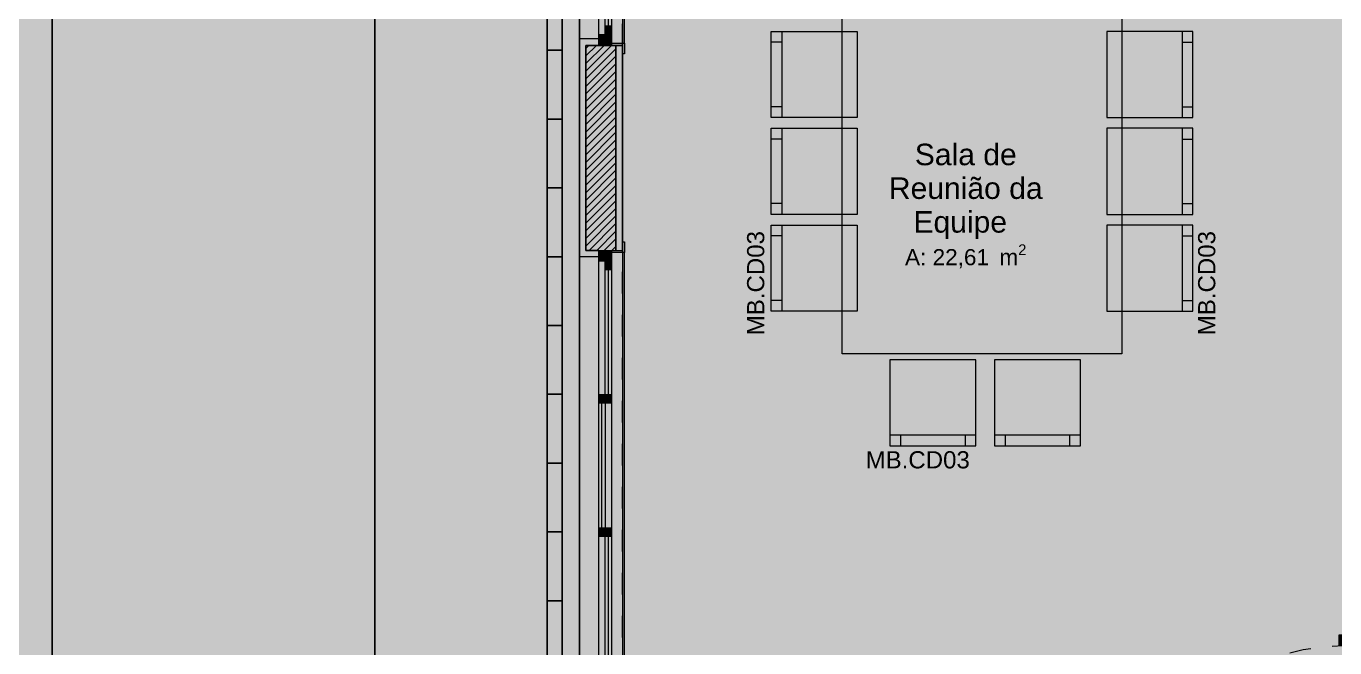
# Model space of a CAD drawing. Header units: metres. Extents: x -77 to 21.6, y -70.6 to -27.7.
# Drawn here: x -68.94 to -62.85, y -53 to -50.11 of the extents above; entities that cross this region are included whole.
import ezdxf

# ---------------------------------------------------------------- set-up
doc = ezdxf.new("R2010")
doc.units = ezdxf.units.M
doc.header["$MEASUREMENT"] = 0
doc.linetypes.add('Dashed', pattern=[0.07, 0.045, -0.025])
for name, color, linetype in [('Janelas Archicad', 7, 'Continuous'), ('MOBILIÁRIO', 7, 'Continuous'), ('NOTAS-LAYOUT.EXEC', 7, 'Continuous'), ('PAREDE CONSTRUIR', 7, 'Continuous'), ('Portas Archicad', 7, 'Continuous'), ('TERRENO.ARQ', 7, 'Continuous'), ('ZONA', 7, 'Continuous')]:
    doc.layers.add(name, color=color, linetype=linetype)
for name, color, linetype, lineweight in [('Janelas Archicad_Caneta_No__10', 7, 'Continuous', 5), ('Janelas Archicad_Caneta_No__241', 7, 'Continuous', 13), ('Janelas Archicad_Caneta_No__3', 7, 'Continuous', 25), ('LAJES.EST_Caneta_No__241', 7, 'Continuous', 13), ('MOBILIÁRIO_Caneta_No__96', 252, 'Continuous', 0), ('NOTAS-LAYOUT.EXEC_Caneta_No__99', 7, 'Continuous', 20), ('PAREDE CONSTRUIR_Caneta_No__241', 7, 'Continuous', 13), ('PAREDE CONSTRUIR_Caneta_No__3', 7, 'Continuous', 25), ('Portas Archicad_Caneta_No__241', 7, 'Continuous', 13), ('Selos de Zona Archicad_Caneta_No__11', 7, 'Continuous', 5), ('TERRENO.ARQ_Caneta_No__241', 7, 'Continuous', 13)]:
    doc.layers.add(name, color=color, linetype=linetype, lineweight=lineweight)
for name, color, linetype, lineweight, true_color in [('Janelas Archicad_Caneta_No__9', 7, 'Continuous', 5, 0x020202), ('LAJES.EST_Caneta_No__18', 7, 'Continuous', 0, 0xdfdfdf), ('LAJES.EST_Caneta_No__254', 7, 'Continuous', 0, 0xd1c9ad), ('MOBILIÁRIO_Caneta_No__19', 7, 'Continuous', 0, 0xe9e9e9), ('Portas Archicad_Caneta_No__9', 7, 'Continuous', 5, 0x020202), ('Portas Archicad_Caneta_No__97', 7, 'Continuous', 5, 0x6b6b6b), ('ZONA_Caneta_No__56', 7, 'Continuous', 0, 0xffe495)]:
    doc.layers.add(name, color=color, linetype=linetype, lineweight=lineweight, true_color=true_color)
doc.styles.add('GENERATED_STYLE_1', font='arial.ttf')
pattern_1 = [(45, (0, 0.6), (-0.1909188, 0.1909188), [0, -0.18, 0, -0.27]), (110, (0.6, 0.6), (0.253717, 0.09234544), [0, -0.132, 0, -0.228])]

# ---------------------------------------------------------------- blocks, each defined once
blk = doc.blocks.new('3-Sash Sliding Window 26_2')
at = {"layer": 'Janelas Archicad', "linetype": 'Continuous', "lineweight": 0, "true_color": 0xffffff}
for points in [[(-1, 0), (-1, -0.06), (-0.95, -0.06), (-0.95, 0)], [(-0.29, 0), (-0.95, 0), (-0.95, -0.03), (-0.95, -0.06), (-0.29, -0.06), (-0.29, -0.03)], [(0.33, 0), (-0.33, 0), (-0.33, -0.03), (-0.33, -0.06), (0.33, -0.06), (0.33, -0.03)], [(-0.33, 0), (-0.33, -0.03), (-0.29, -0.03), (-0.29, 0)], [(0.29, -0.03), (0.29, 0), (-0.29, 0), (-0.29, -0.03)], [(0.95, 0), (0.29, 0), (0.29, -0.03), (0.29, -0.06), (0.95, -0.06), (0.95, -0.03)], [(0.33, -0.03), (0.33, 0), (0.29, 0), (0.29, -0.03)], [(1, -0.06), (1, 0), (0.95, 0), (0.95, -0.06)], [(-1, -0.06), (-1, -0.11), (-0.99, -0.12), (0.99, -0.12), (1, -0.11), (1, -0.06)], [(-0.95, -0.03), (-0.95, -0.06), (-0.91, -0.06), (-0.91, -0.03)], [(-0.33, -0.06), (-0.33, -0.03), (-0.91, -0.03), (-0.91, -0.06)], [(-0.29, -0.06), (-0.29, -0.03), (-0.33, -0.03), (-0.33, -0.06)], [(0.29, -0.03), (0.29, -0.06), (0.33, -0.06), (0.33, -0.03)], [(0.91, -0.06), (0.91, -0.03), (0.33, -0.03), (0.33, -0.06)], [(0.95, -0.06), (0.95, -0.03), (0.91, -0.03), (0.91, -0.06)]]:
    blk.add_hatch(color=7, dxfattribs=at).paths.add_polyline_path(points)
at = {"layer": 'Janelas Archicad_Caneta_No__10', "color": 7, "linetype": 'Continuous', "lineweight": 5}
for p, q in [((-1, -0.11), (-1, -0.06)), ((-1, -0.06), (-0.99, -0.06)), ((-0.99, -0.06), (-0.99, -0.11)), ((0.99, -0.11), (0.99, -0.06)), ((0.99, -0.06), (1, -0.06)), ((1, -0.06), (1, -0.11)), ((-1.04, -0.12), (-1.04, -0.11)), ((-1.04, -0.11), (-0.99, -0.11)), ((-0.99, -0.12), (-1.04, -0.12)), ((-0.99, -0.11), (-1, -0.11)), ((-0.99, -0.11), (-0.99, -0.12)), ((1, -0.11), (0.99, -0.11)), ((0.99, -0.11), (1.04, -0.11)), ((0.99, -0.12), (0.99, -0.11)), ((1.04, -0.12), (0.99, -0.12)), ((1.04, -0.11), (1.04, -0.12))]:
    blk.add_line(p, q, dxfattribs=at)
at = {"layer": 'Janelas Archicad_Caneta_No__241', "color": 7, "linetype": 'Continuous', "lineweight": 13}
for p, q in [((-1, 0.09), (-0.97, 0.09)), ((-0.97, 0), (-0.97, 0.09)), ((1, 0.09), (0.97, 0.09)), ((0.97, 0), (0.97, 0.09)), ((-1, 0), (-1, -0.06)), ((1, 0), (1, -0.06)), ((-1, -0.06), (-1, -0.08)), ((1, -0.06), (1, -0.08)), ((-1.04, -0.11), (-1, -0.11)), ((-1, -0.08), (-1, -0.11)), ((1, -0.08), (1, -0.11)), ((1, -0.11), (1.04, -0.11))]:
    blk.add_line(p, q, dxfattribs=at)
at = {"layer": 'Janelas Archicad_Caneta_No__9', "color": 18, "linetype": 'Continuous', "lineweight": 5, "true_color": 0x020202}
for p, q in [((-0.97, 0.09), (0.97, 0.09)), ((-1, 0), (-0.95, 0)), ((-0.95, 0), (-0.29, 0)), ((-0.95, 0), (-0.95, -0.06)), ((-0.33, 0), (0.33, 0)), ((-0.33, 0), (-0.29, 0)), ((-0.33, -0.03), (-0.33, 0)), ((-0.29, 0), (-0.29, -0.03)), ((-0.29, 0), (0.29, 0)), ((0.29, 0), (0.95, 0)), ((0.29, -0.03), (0.29, 0)), ((0.29, 0), (0.33, 0)), ((0.33, 0), (0.33, -0.03)), ((0.95, -0.06), (0.95, 0)), ((0.95, 0), (1, 0)), ((-0.95, -0.06), (-1, -0.06)), ((-0.95, -0.03), (-0.91, -0.03)), ((-0.95, -0.06), (-0.95, -0.03)), ((-0.29, -0.06), (-0.95, -0.06)), ((-0.91, -0.06), (-0.95, -0.06)), ((-0.91, -0.03), (-0.91, -0.06)), ((-0.91, -0.03), (-0.33, -0.03)), ((-0.91, -0.045), (-0.33, -0.045)), ((-0.33, -0.06), (-0.91, -0.06)), ((-0.33, -0.06), (-0.33, -0.03)), ((-0.33, -0.03), (-0.29, -0.03)), ((-0.29, -0.03), (-0.33, -0.03)), ((0.33, -0.06), (-0.33, -0.06)), ((-0.29, -0.06), (-0.33, -0.06)), ((-0.29, -0.015), (0.29, -0.015)), ((-0.29, -0.03), (-0.29, -0.06)), ((0.29, -0.03), (-0.29, -0.03)), ((0.33, -0.03), (0.29, -0.03)), ((0.29, -0.03), (0.33, -0.03)), ((0.29, -0.06), (0.29, -0.03)), ((0.95, -0.06), (0.29, -0.06)), ((0.33, -0.06), (0.29, -0.06)), ((0.33, -0.03), (0.33, -0.06)), ((0.33, -0.03), (0.91, -0.03)), ((0.33, -0.045), (0.91, -0.045)), ((0.91, -0.06), (0.33, -0.06)), ((0.91, -0.06), (0.91, -0.03)), ((0.91, -0.03), (0.95, -0.03)), ((0.95, -0.06), (0.91, -0.06)), ((0.95, -0.03), (0.95, -0.06)), ((1, -0.06), (0.95, -0.06)), ((-0.99, -0.12), (0.99, -0.12))]:
    blk.add_line(p, q, dxfattribs=at)
at = {"layer": 'Janelas Archicad_Caneta_No__9', "color": 18, "linetype": 'Dashed', "lineweight": 5, "true_color": 0x020202}
blk.add_line((-1, -0.11), (1, -0.11), dxfattribs=at)
blk = doc.blocks.new('Cobogó 26')
at = {"layer": 'Janelas Archicad_Caneta_No__3', "color": 7, "linetype": 'Continuous', "lineweight": 25}
for p, q in [((-6.39, 0.08), (6.39, 0.08)), ((-6.41, 0), (6.41, 0)), ((0.96, 0), (0.96, -0.07)), ((1.28, 0), (1.28, -0.07)), ((1.6, 0), (1.6, -0.07)), ((1.92, 0), (1.92, -0.07)), ((2.24, 0), (2.24, -0.07)), ((2.56, 0), (2.56, -0.07)), ((2.88, 0), (2.88, -0.07)), ((3.2, 0), (3.2, -0.07)), ((3.52, 0), (3.52, -0.07)), ((-6.41, -0.07), (6.41, -0.07)), ((-6.41, -0.07), (6.41, -0.07))]:
    blk.add_line(p, q, dxfattribs=at)
blk = doc.blocks.new('Door 26_7')
at = {"layer": 'Portas Archicad', "linetype": 'Continuous', "lineweight": 0, "true_color": 0xffffff}
for points in [[(0.462, 0.924), (0.422, 0.924), (0.422, 0), (0.462, 0)], [(-0.462, 0.019), (-0.512, 0.019), (-0.512, 0), (-0.462, 0)], [(-0.45, -0.2), (-0.45, -0.04), (-0.462, -0.04), (-0.462, 0), (-0.5, 0), (-0.5, -0.2)], [(0.5, -0.2), (0.5, 0), (0.462, 0), (0.462, -0.04), (0.45, -0.04), (0.45, -0.2)], [(0.462, 0), (0.512, 0), (0.512, 0.019), (0.462, 0.019)], [(-0.462, -0.2), (-0.512, -0.2), (-0.512, -0.219), (-0.462, -0.219)], [(0.462, -0.219), (0.512, -0.219), (0.512, -0.2), (0.462, -0.2)]]:
    blk.add_hatch(color=7, dxfattribs=at).paths.add_polyline_path(points)
at = {"layer": 'Portas Archicad_Caneta_No__241', "color": 7, "linetype": 'Continuous', "lineweight": 13}
for p, q in [((-0.512, 0), (-0.5, 0)), ((-0.512, 0), (-0.5, 0)), ((-0.5, -0.03), (-0.5, 0)), ((-0.5, -0.03), (-0.5, 0)), ((-0.5, -0.03), (-0.5, 0)), ((-0.5, -0.03), (-0.5, 0)), ((0.5, 0), (0.512, 0)), ((0.5, 0), (0.512, 0)), ((0.5, -0.03), (0.5, 0)), ((0.5, -0.03), (0.5, 0)), ((0.5, -0.03), (0.5, 0)), ((0.5, -0.03), (0.5, 0)), ((-0.5, -0.17), (-0.5, -0.03)), ((-0.5, -0.17), (-0.5, -0.03)), ((-0.5, -0.17), (-0.5, -0.03)), ((-0.5, -0.17), (-0.5, -0.03)), ((0.5, -0.17), (0.5, -0.03)), ((0.5, -0.17), (0.5, -0.03)), ((0.5, -0.17), (0.5, -0.03)), ((0.5, -0.17), (0.5, -0.03)), ((-0.5, -0.2), (-0.5, -0.17)), ((-0.5, -0.2), (-0.5, -0.17)), ((0.5, -0.2), (0.5, -0.17)), ((0.5, -0.2), (0.5, -0.17)), ((-0.512, -0.2), (-0.5, -0.2)), ((-0.512, -0.2), (-0.5, -0.2)), ((0.5, -0.2), (0.512, -0.2)), ((0.5, -0.2), (0.512, -0.2))]:
    blk.add_line(p, q, dxfattribs=at)
at = {"layer": 'Portas Archicad_Caneta_No__9', "color": 18, "linetype": 'Continuous', "lineweight": 5, "true_color": 0x020202}
for p, q in [((0.422, 0), (0.422, 0.924)), ((0.422, 0.924), (0.462, 0.924)), ((0.462, 0.924), (0.462, 0)), ((-0.462, 0.019), (-0.512, 0.019)), ((-0.512, 0.019), (-0.512, 0)), ((-0.512, 0), (-0.462, 0)), ((-0.462, 0), (-0.5, 0)), ((-0.5, 0), (-0.5, -0.2)), ((-0.462, 0), (-0.462, 0.019)), ((-0.462, -0.04), (-0.462, 0)), ((0.462, 0), (0.422, 0)), ((0.512, 0.019), (0.462, 0.019)), ((0.462, 0.019), (0.462, 0)), ((0.462, 0), (0.512, 0)), ((0.5, 0), (0.462, 0)), ((0.462, 0), (0.462, -0.04)), ((0.5, -0.2), (0.5, 0)), ((0.512, 0), (0.512, 0.019)), ((-0.45, -0.04), (-0.462, -0.04)), ((-0.45, -0.2), (-0.45, -0.04)), ((0.462, -0.04), (0.45, -0.04)), ((0.45, -0.04), (0.45, -0.2)), ((-0.462, -0.2), (-0.512, -0.2)), ((-0.512, -0.2), (-0.512, -0.219)), ((-0.512, -0.219), (-0.462, -0.219)), ((-0.5, -0.2), (-0.45, -0.2)), ((-0.462, -0.219), (-0.462, -0.2)), ((0.45, -0.2), (0.5, -0.2)), ((0.512, -0.2), (0.462, -0.2)), ((0.462, -0.2), (0.462, -0.219)), ((0.462, -0.219), (0.512, -0.219)), ((0.512, -0.219), (0.512, -0.2))]:
    blk.add_line(p, q, dxfattribs=at)
at = {"layer": 'Portas Archicad_Caneta_No__97', "color": 251, "linetype": 'Dashed', "lineweight": 5, "true_color": 0x6b6b6b}
blk.add_arc((0.462, 0), 0.924, 90, 180, dxfattribs=at)
blk = doc.blocks.new('Chair 02 26[24]_6', base_point=(-64.5214, -51.6608))
at = {"layer": 'MOBILIÁRIO_Caneta_No__96', "color": 252, "linetype": 'Continuous', "lineweight": 13}
for p, q in [((-64.5214, -52.0108), (-64.9214, -52.0108)), ((-64.8714, -52.0108), (-64.8714, -52.0608)), ((-64.5714, -52.0108), (-64.5714, -52.0608))]:
    blk.add_line(p, q, dxfattribs=at)
at = {"layer": 'MOBILIÁRIO_Caneta_No__96', "color": 252, "linetype": 'Continuous', "lineweight": 13, "flags": 128}
blk.add_lwpolyline([(-64.5214, -51.6608), (-64.9214, -51.6608), (-64.9214, -52.0608), (-64.5214, -52.0608)], close=True, dxfattribs=at)
blk = doc.blocks.new('Chair 02 26[25]_6', base_point=(-64.0351, -51.6608))
at = {"layer": 'MOBILIÁRIO_Caneta_No__96', "color": 252, "linetype": 'Continuous', "lineweight": 13}
for p, q in [((-64.0351, -52.0108), (-64.4351, -52.0108)), ((-64.3851, -52.0108), (-64.3851, -52.0608)), ((-64.0851, -52.0108), (-64.0851, -52.0608))]:
    blk.add_line(p, q, dxfattribs=at)
at = {"layer": 'MOBILIÁRIO_Caneta_No__96', "color": 252, "linetype": 'Continuous', "lineweight": 13, "flags": 128}
blk.add_lwpolyline([(-64.0351, -51.6608), (-64.4351, -51.6608), (-64.4351, -52.0608), (-64.0351, -52.0608)], close=True, dxfattribs=at)
blk = doc.blocks.new('Chair 02 26[26]_6', base_point=(-63.9125, -51.0337))
at = {"layer": 'MOBILIÁRIO_Caneta_No__96', "color": 252, "linetype": 'Continuous', "lineweight": 13}
for p, q in [((-63.5625, -51.0337), (-63.5625, -51.4337)), ((-63.5625, -51.0837), (-63.5125, -51.0837)), ((-63.5625, -51.3837), (-63.5125, -51.3837))]:
    blk.add_line(p, q, dxfattribs=at)
at = {"layer": 'MOBILIÁRIO_Caneta_No__96', "color": 252, "linetype": 'Continuous', "lineweight": 13, "flags": 128}
blk.add_lwpolyline([(-63.9125, -51.0337), (-63.9125, -51.4337), (-63.5125, -51.4337), (-63.5125, -51.0337)], close=True, dxfattribs=at)
blk = doc.blocks.new('Chair 02 26[27]_6', base_point=(-63.9125, -50.5837))
at = {"layer": 'MOBILIÁRIO_Caneta_No__96', "color": 252, "linetype": 'Continuous', "lineweight": 13}
for p, q in [((-63.5625, -50.5837), (-63.5625, -50.9837)), ((-63.5625, -50.6337), (-63.5125, -50.6337)), ((-63.5625, -50.9337), (-63.5125, -50.9337))]:
    blk.add_line(p, q, dxfattribs=at)
at = {"layer": 'MOBILIÁRIO_Caneta_No__96', "color": 252, "linetype": 'Continuous', "lineweight": 13, "flags": 128}
blk.add_lwpolyline([(-63.9125, -50.5837), (-63.9125, -50.9837), (-63.5125, -50.9837), (-63.5125, -50.5837)], close=True, dxfattribs=at)
blk = doc.blocks.new('Chair 02 26[28]_6', base_point=(-63.9125, -50.1337))
at = {"layer": 'MOBILIÁRIO_Caneta_No__96', "color": 252, "linetype": 'Continuous', "lineweight": 13}
for p, q in [((-63.5625, -50.1337), (-63.5625, -50.5337)), ((-63.5625, -50.1837), (-63.5125, -50.1837)), ((-63.5625, -50.4837), (-63.5125, -50.4837))]:
    blk.add_line(p, q, dxfattribs=at)
at = {"layer": 'MOBILIÁRIO_Caneta_No__96', "color": 252, "linetype": 'Continuous', "lineweight": 13, "flags": 128}
blk.add_lwpolyline([(-63.9125, -50.1337), (-63.9125, -50.5337), (-63.5125, -50.5337), (-63.5125, -50.1337)], close=True, dxfattribs=at)
blk = doc.blocks.new('Chair 02 26[32]_6', base_point=(-65.0727, -51.0337))
at = {"layer": 'MOBILIÁRIO_Caneta_No__96', "color": 252, "linetype": 'Continuous', "lineweight": 13}
for p, q in [((-65.4227, -51.0837), (-65.4727, -51.0837)), ((-65.4227, -51.0337), (-65.4227, -51.4337)), ((-65.4227, -51.3837), (-65.4727, -51.3837))]:
    blk.add_line(p, q, dxfattribs=at)
at = {"layer": 'MOBILIÁRIO_Caneta_No__96', "color": 252, "linetype": 'Continuous', "lineweight": 13, "flags": 128}
blk.add_lwpolyline([(-65.0727, -51.0337), (-65.0727, -51.4337), (-65.4727, -51.4337), (-65.4727, -51.0337)], close=True, dxfattribs=at)
blk = doc.blocks.new('Chair 02 26[33]_6', base_point=(-65.0727, -50.5837))
at = {"layer": 'MOBILIÁRIO_Caneta_No__96', "color": 252, "linetype": 'Continuous', "lineweight": 13}
for p, q in [((-65.4227, -50.5837), (-65.4227, -50.9837)), ((-65.4227, -50.6337), (-65.4727, -50.6337)), ((-65.4227, -50.9337), (-65.4727, -50.9337))]:
    blk.add_line(p, q, dxfattribs=at)
at = {"layer": 'MOBILIÁRIO_Caneta_No__96', "color": 252, "linetype": 'Continuous', "lineweight": 13, "flags": 128}
blk.add_lwpolyline([(-65.0727, -50.5837), (-65.0727, -50.9837), (-65.4727, -50.9837), (-65.4727, -50.5837)], close=True, dxfattribs=at)
blk = doc.blocks.new('Chair 02 26[34]_6', base_point=(-65.0727, -50.1337))
at = {"layer": 'MOBILIÁRIO_Caneta_No__96', "color": 252, "linetype": 'Continuous', "lineweight": 13}
for p, q in [((-65.4227, -50.1337), (-65.4227, -50.5337)), ((-65.4227, -50.1837), (-65.4727, -50.1837)), ((-65.4227, -50.4837), (-65.4727, -50.4837))]:
    blk.add_line(p, q, dxfattribs=at)
at = {"layer": 'MOBILIÁRIO_Caneta_No__96', "color": 252, "linetype": 'Continuous', "lineweight": 13, "flags": 128}
blk.add_lwpolyline([(-65.0727, -50.1337), (-65.0727, -50.5337), (-65.4727, -50.5337), (-65.4727, -50.1337)], close=True, dxfattribs=at)
blk = doc.blocks.new('Sala de Reunião da Equipe_9_34_6', base_point=(-64.5681, -50.9268))
at = {"layer": 'Selos de Zona Archicad_Caneta_No__11', "color": 7, "lineweight": 5, "insert": (-64.5681, -50.6553), "char_height": 0.1, "width": 1, "attachment_point": 2, "line_spacing_factor": 0.940154, "style": 'GENERATED_STYLE_1'}
blk.add_mtext('\\A1;{\\pqc;\\pt0,0.55;\\fArial|b0|i0|c0|p0;\\W1.000000;Sala de Reunião da Equipe\\fArial|b0|i0|c0|p0;\\W1.000000;\\A1{\\H.66x;\\S^  ;}\\fArial|b0|i0|c0|p0;\\W1.000000;\\fArial|b0|i0|c0|p0;\\W1.000000;\\A1{\\H.66x;\\S^  ;}}', dxfattribs=at)
at = {"layer": 'Selos de Zona Archicad_Caneta_No__11', "color": 7, "lineweight": 5, "insert": (-64.5681, -51.1234), "char_height": 0.075, "attachment_point": 2, "style": 'GENERATED_STYLE_1'}
blk.add_mtext('\\A1;{\\pqc;\\pt0,0.55;\\fArial|b0|i0|c0|p0;\\W1.000000;A: 22,61\\fArial|b0|i0|c0|p0;\\W1.000000;\\A1{\\H.66x;\\S^  ;}\\fArial|b0|i0|c0|p0;\\W1.000000; m\\fArial|b0|i0|c0|p0;\\W1.000000;\\A1{\\H.66x;\\S2^  ;}}', dxfattribs=at)
blk = doc.blocks.new('Dining Table Rectangle 24[89]_6', base_point=(-64.4926, -50.1323))
at = {"layer": 'MOBILIÁRIO_Caneta_No__19', "linetype": 'Continuous', "lineweight": 0, "true_color": 0xe9e9e9}
blk.add_hatch(color=254, dxfattribs=at).paths.add_polyline_path([(-65.1426, -51.6323), (-63.8426, -51.6323), (-63.8426, -48.6323), (-65.1426, -48.6323)])
at = {"layer": 'MOBILIÁRIO_Caneta_No__96', "color": 252, "linetype": 'Continuous', "lineweight": 0, "flags": 128}
blk.add_lwpolyline([(-65.1426, -51.6323), (-65.1426, -48.6323), (-63.8426, -48.6323), (-63.8426, -51.6323)], close=True, dxfattribs=at)
blk = doc.blocks.new('Label_128_6', base_point=(-64.9214, -52.0608))
at = {"layer": 'NOTAS-LAYOUT.EXEC_Caneta_No__99', "color": 7, "lineweight": 20, "insert": (-64.6786, -52.0851), "char_height": 0.08, "attachment_point": 2, "style": 'GENERATED_STYLE_1'}
blk.add_mtext('\\A1;{\\pqc;\\pt0,99;\\fArial|b0|i0|c0|p0;\\W1.000000;MB.CD03\\fArial|b0|i0|c0|p0;\\W1.000000;\\A1{\\H.66x;\\S^  ;}\\fArial|b0|i0|c0|p0;\\W1.000000;\\fArial|b0|i0|c0|p0;\\W1.000000;\\A1{\\H.66x;\\S^  ;}\\fArial|b0|i0|c0|p0;\\W1.000000;\\fArial|b0|i0|c0|p0;\\W1.000000;\\fArial|b0|i0|c0|p0;\\W1.000000;\\fArial|b0|i0|c0|p0;\\W1.000000;\\fArial|b0|i0|c0|p0;\\W1.000000;\\fArial|b0|i0|c0|p0;\\W1.000000;\\fArial|b0|i0|c0|p0;\\W1.000000;\\A1{\\H.66x;\\S^  ;}\\fArial|b0|i0|c0|p0;\\W1.000000;\\fArial|b0|i0|c0|p0;\\W1.000000;\\A1{\\H.66x;\\S^  ;}\\fArial|b0|i0|c0|p0;\\W1.000000;\\fArial|b0|i0|c0|p0;\\W1.000000;\\fArial|b0|i0|c0|p0;\\W1.000000;\\fArial|b0|i0|c0|p0;\\W1.000000;\\fArial|b0|i0|c0|p0;\\W1.000000;\\fArial|b0|i0|c0|p0;\\W1.000000;\\fArial|b0|i0|c0|p0;\\W1.000000;\\A1{\\H.66x;\\S^  ;}\\fArial|b0|i0|c0|p0;\\W1.000000;\\fArial|b0|i0|c0|p0;\\W1.000000;\\A1{\\H.66x;\\S^  ;}\\fArial|b0|i0|c0|p0;\\W1.000000;\\fArial|b0|i0|c0|p0;\\W1.000000;\\fArial|b0|i0|c0|p0;\\W1.000000;\\fArial|b0|i0|c0|p0;\\W1.000000;\\fArial|b0|i0|c0|p0;\\W1.000000;\\fArial|b0|i0|c0|p0;\\W1.000000;\\fArial|b0|i0|c0|p0;\\W1.000000;\\A1{\\H.66x;\\S^  ;}\\fArial|b0|i0|c0|p0;\\W1.000000;\\fArial|b0|i0|c0|p0;\\W1.000000;\\A1{\\H.66x;\\S^  ;}\\fArial|b0|i0|c0|p0;\\W1.000000;\\fArial|b0|i0|c0|p0;\\W1.000000;\\fArial|b0|i0|c0|p0;\\W1.000000;\\fArial|b0|i0|c0|p0;\\W1.000000;\\fArial|b0|i0|c0|p0;\\W1.000000;\\fArial|b0|i0|c0|p0;\\W1.000000;\\fArial|b0|i0|c0|p0;\\W1.000000;\\A1{\\H.66x;\\S^  ;}\\fArial|b0|i0|c0|p0;\\W1.000000;\\fArial|b0|i0|c0|p0;\\W1.000000;\\A1{\\H.66x;\\S^  ;}\\fArial|b0|i0|c0|p0;\\W1.000000;\\fArial|b0|i0|c0|p0;\\W1.000000;\\fArial|b0|i0|c0|p0;\\W1.000000;\\fArial|b0|i0|c0|p0;\\W1.000000;\\fArial|b0|i0|c0|p0;\\W1.000000;\\fArial|b0|i0|c0|p0;\\W1.000000;\\fArial|b0|i0|c0|p0;\\W1.000000;\\A1{\\H.66x;\\S^  ;}\\fArial|b0|i0|c0|p0;\\W1.000000;}', dxfattribs=at)
blk = doc.blocks.new('Label_130_6', base_point=(-63.5125, -51.4337))
at = {"layer": 'NOTAS-LAYOUT.EXEC_Caneta_No__99', "color": 7, "lineweight": 20, "insert": (-63.4882, -51.1909), "char_height": 0.08, "attachment_point": 2, "rotation": 90, "style": 'GENERATED_STYLE_1'}
blk.add_mtext('\\A1;{\\pqc;\\pt0,99;\\fArial|b0|i0|c0|p0;\\W1.000000;MB.CD03\\fArial|b0|i0|c0|p0;\\W1.000000;\\A1{\\H.66x;\\S^  ;}\\fArial|b0|i0|c0|p0;\\W1.000000;\\fArial|b0|i0|c0|p0;\\W1.000000;\\A1{\\H.66x;\\S^  ;}\\fArial|b0|i0|c0|p0;\\W1.000000;\\fArial|b0|i0|c0|p0;\\W1.000000;\\fArial|b0|i0|c0|p0;\\W1.000000;\\fArial|b0|i0|c0|p0;\\W1.000000;\\fArial|b0|i0|c0|p0;\\W1.000000;\\fArial|b0|i0|c0|p0;\\W1.000000;\\fArial|b0|i0|c0|p0;\\W1.000000;\\A1{\\H.66x;\\S^  ;}\\fArial|b0|i0|c0|p0;\\W1.000000;\\fArial|b0|i0|c0|p0;\\W1.000000;\\A1{\\H.66x;\\S^  ;}\\fArial|b0|i0|c0|p0;\\W1.000000;\\fArial|b0|i0|c0|p0;\\W1.000000;\\fArial|b0|i0|c0|p0;\\W1.000000;\\fArial|b0|i0|c0|p0;\\W1.000000;\\fArial|b0|i0|c0|p0;\\W1.000000;\\fArial|b0|i0|c0|p0;\\W1.000000;\\fArial|b0|i0|c0|p0;\\W1.000000;\\A1{\\H.66x;\\S^  ;}\\fArial|b0|i0|c0|p0;\\W1.000000;\\fArial|b0|i0|c0|p0;\\W1.000000;\\A1{\\H.66x;\\S^  ;}\\fArial|b0|i0|c0|p0;\\W1.000000;\\fArial|b0|i0|c0|p0;\\W1.000000;\\fArial|b0|i0|c0|p0;\\W1.000000;\\fArial|b0|i0|c0|p0;\\W1.000000;\\fArial|b0|i0|c0|p0;\\W1.000000;\\fArial|b0|i0|c0|p0;\\W1.000000;\\fArial|b0|i0|c0|p0;\\W1.000000;\\A1{\\H.66x;\\S^  ;}\\fArial|b0|i0|c0|p0;\\W1.000000;\\fArial|b0|i0|c0|p0;\\W1.000000;\\A1{\\H.66x;\\S^  ;}\\fArial|b0|i0|c0|p0;\\W1.000000;\\fArial|b0|i0|c0|p0;\\W1.000000;\\fArial|b0|i0|c0|p0;\\W1.000000;\\fArial|b0|i0|c0|p0;\\W1.000000;\\fArial|b0|i0|c0|p0;\\W1.000000;\\fArial|b0|i0|c0|p0;\\W1.000000;\\fArial|b0|i0|c0|p0;\\W1.000000;\\A1{\\H.66x;\\S^  ;}\\fArial|b0|i0|c0|p0;\\W1.000000;\\fArial|b0|i0|c0|p0;\\W1.000000;\\A1{\\H.66x;\\S^  ;}\\fArial|b0|i0|c0|p0;\\W1.000000;\\fArial|b0|i0|c0|p0;\\W1.000000;\\fArial|b0|i0|c0|p0;\\W1.000000;\\fArial|b0|i0|c0|p0;\\W1.000000;\\fArial|b0|i0|c0|p0;\\W1.000000;\\fArial|b0|i0|c0|p0;\\W1.000000;\\fArial|b0|i0|c0|p0;\\W1.000000;\\A1{\\H.66x;\\S^  ;}\\fArial|b0|i0|c0|p0;\\W1.000000;}', dxfattribs=at)
blk = doc.blocks.new('Label_131_6', base_point=(-65.4727, -51.4337))
at = {"layer": 'NOTAS-LAYOUT.EXEC_Caneta_No__99', "color": 7, "lineweight": 20, "insert": (-65.5845, -51.1909), "char_height": 0.08, "attachment_point": 2, "rotation": 90, "style": 'GENERATED_STYLE_1'}
blk.add_mtext('\\A1;{\\pqc;\\pt0,99;\\fArial|b0|i0|c0|p0;\\W1.000000;MB.CD03\\fArial|b0|i0|c0|p0;\\W1.000000;\\A1{\\H.66x;\\S^  ;}\\fArial|b0|i0|c0|p0;\\W1.000000;\\fArial|b0|i0|c0|p0;\\W1.000000;\\A1{\\H.66x;\\S^  ;}\\fArial|b0|i0|c0|p0;\\W1.000000;\\fArial|b0|i0|c0|p0;\\W1.000000;\\fArial|b0|i0|c0|p0;\\W1.000000;\\fArial|b0|i0|c0|p0;\\W1.000000;\\fArial|b0|i0|c0|p0;\\W1.000000;\\fArial|b0|i0|c0|p0;\\W1.000000;\\fArial|b0|i0|c0|p0;\\W1.000000;\\A1{\\H.66x;\\S^  ;}\\fArial|b0|i0|c0|p0;\\W1.000000;\\fArial|b0|i0|c0|p0;\\W1.000000;\\A1{\\H.66x;\\S^  ;}\\fArial|b0|i0|c0|p0;\\W1.000000;\\fArial|b0|i0|c0|p0;\\W1.000000;\\fArial|b0|i0|c0|p0;\\W1.000000;\\fArial|b0|i0|c0|p0;\\W1.000000;\\fArial|b0|i0|c0|p0;\\W1.000000;\\fArial|b0|i0|c0|p0;\\W1.000000;\\fArial|b0|i0|c0|p0;\\W1.000000;\\A1{\\H.66x;\\S^  ;}\\fArial|b0|i0|c0|p0;\\W1.000000;\\fArial|b0|i0|c0|p0;\\W1.000000;\\A1{\\H.66x;\\S^  ;}\\fArial|b0|i0|c0|p0;\\W1.000000;\\fArial|b0|i0|c0|p0;\\W1.000000;\\fArial|b0|i0|c0|p0;\\W1.000000;\\fArial|b0|i0|c0|p0;\\W1.000000;\\fArial|b0|i0|c0|p0;\\W1.000000;\\fArial|b0|i0|c0|p0;\\W1.000000;\\fArial|b0|i0|c0|p0;\\W1.000000;\\A1{\\H.66x;\\S^  ;}\\fArial|b0|i0|c0|p0;\\W1.000000;\\fArial|b0|i0|c0|p0;\\W1.000000;\\A1{\\H.66x;\\S^  ;}\\fArial|b0|i0|c0|p0;\\W1.000000;\\fArial|b0|i0|c0|p0;\\W1.000000;\\fArial|b0|i0|c0|p0;\\W1.000000;\\fArial|b0|i0|c0|p0;\\W1.000000;\\fArial|b0|i0|c0|p0;\\W1.000000;\\fArial|b0|i0|c0|p0;\\W1.000000;\\fArial|b0|i0|c0|p0;\\W1.000000;\\A1{\\H.66x;\\S^  ;}\\fArial|b0|i0|c0|p0;\\W1.000000;\\fArial|b0|i0|c0|p0;\\W1.000000;\\A1{\\H.66x;\\S^  ;}\\fArial|b0|i0|c0|p0;\\W1.000000;\\fArial|b0|i0|c0|p0;\\W1.000000;\\fArial|b0|i0|c0|p0;\\W1.000000;\\fArial|b0|i0|c0|p0;\\W1.000000;\\fArial|b0|i0|c0|p0;\\W1.000000;\\fArial|b0|i0|c0|p0;\\W1.000000;\\fArial|b0|i0|c0|p0;\\W1.000000;\\A1{\\H.66x;\\S^  ;}\\fArial|b0|i0|c0|p0;\\W1.000000;}', dxfattribs=at)

msp = doc.modelspace()

# ---------------------------------------------------------------- hatches: boundary and pattern name
at = {"layer": 'LAJES.EST_Caneta_No__18', "linetype": 'Continuous', "lineweight": 0, "true_color": 0xdfdfdf}
h = msp.add_hatch(dxfattribs=at)
h.set_pattern_fill('Piso_Externo__0006', color=254, style=0, pattern_type=2)
h.set_pattern_definition(pattern_1)
h.paths.add_polyline_path([(-76.514, -65.1016), (-73.814, -65.1016, -0.414214), (-75.814, -67.1016), (-66.814, -67.1016, -0.414214), (-68.814, -65.1016), (-68.814, -62.301), (-68.814, -45.4002, -0.414214), (-66.514, -43.1002), (-65.914, -43.1002), (-65.914, -42.3002), (-66.514, -42.3002), (-66.514, -38.2041), (-65.114, -38.2041), (-65.114, -36.7038), (-66.514, -36.7038), (-66.514, -32.5997), (-65.114, -32.5997), (-56.714, -32.5997), (-53.814, -32.5997), (-44.014, -32.5997), (-44.014, -42.3002), (-53.814, -42.3002), (-53.814, -47.1002), (-44.014, -47.1002), (-44.014, -50.8516), (-45.6136, -50.8516), (-45.6136, -52.3506), (-44.014, -52.3506), (-44.014, -60.3006), (-48.9163, -60.3006), (-48.9163, -61.1006), (-44.3609, -61.1006), (-44.3609, -67.1016), (-44.014, -67.1016), (-41.514, -67.1016), (-41.514, -28.1016), (-41.714, -28.1016), (-41.714, -60.3006), (-43.014, -60.3006), (-43.014, -30.0016), (-66.514, -30.0016), (-66.514, -28.1016), (-76.514, -28.1016)])
h.paths.add_polyline_path([(-73.814, -45.1016), (-76.314, -45.1016), (-76.314, -43.0892), (-75.7984, -43.0908, -0.414214), (-73.8139, -45.0876)], flags=0)
h.paths.add_polyline_path([(-73.814, -45.5846, -0.009328), (-73.814, -45.6604)], flags=0)
h.paths.add_polyline_path([(-52.814, -46.3002), (-52.814, -43.1002), (-44.014, -43.1002), (-44.014, -46.3002)], flags=0)
h.paths.add_polyline_path([(-67.714, -34.1), (-76.314, -34.1), (-76.314, -32.5997), (-67.714, -32.5997)], flags=0)
h = msp.add_hatch(dxfattribs=at)
h.set_pattern_fill('Piso_Externo__0006', color=254, style=0, pattern_type=2)
h.set_pattern_definition(pattern_1)
h.paths.add_polyline_path([(-66.514, -46.3002), (-67.314, -46.3002), (-67.314, -61.1006), (-56.514, -61.1006), (-56.514, -67.1016), (-54.116, -67.1016), (-54.116, -62.3006), (-51.8328, -62.3006), (-51.8328, -67.1016), (-48.9163, -67.1016), (-48.9163, -65.8006), (-48.9163, -60.3006), (-56.514, -60.3006), (-66.514, -60.3006), (-66.514, -47.1002), (-65.114, -47.1002), (-65.114, -46.3002), (-65.114, -42.3002), (-65.914, -42.3002), (-65.914, -43.1002), (-65.914, -46.3002)])
at = {"layer": 'LAJES.EST_Caneta_No__254', "linetype": 'Continuous', "lineweight": 0, "true_color": 0xd1c9ad}
h = msp.add_hatch(dxfattribs=at)
h.set_pattern_fill('Haie_OD_0006', color=9, style=0, pattern_type=2)
h.set_pattern_definition([(45, (0, 0.5), (-0.159099, 0.159099), [0, -0.15, 0, -0.225]), (110, (0.5, 0.5), (0.21143084, 0.07695453), [0, -0.11, 0, -0.19])])
h.paths.add_polyline_path([(-65.114, -47.1002), (-66.514, -47.1002), (-66.514, -60.3006), (-56.514, -60.3006), (-44.014, -60.3006), (-44.014, -56.6006), (-50.5957, -56.6006), (-50.5957, -54.2479), (-52.6157, -54.2479), (-52.6157, -52.5506), (-50.5957, -52.5506), (-45.6136, -52.5506), (-45.6136, -50.8516), (-44.014, -50.8516), (-44.014, -47.1002), (-53.814, -47.1002), (-53.814, -42.3002), (-44.014, -42.3002), (-44.014, -37.1002), (-51.174, -37.1002), (-51.174, -32.5997), (-53.814, -32.5997), (-56.714, -32.5997), (-58.7637, -32.5997), (-58.7637, -34.9038), (-63.464, -34.9038), (-63.464, -36.5038), (-65.114, -36.5038), (-65.114, -38.4037), (-63.464, -38.4037), (-63.464, -42.1002), (-65.114, -42.1002), (-65.114, -42.3002)])
h.paths.add_polyline_path([(-60.5596, -42.1002), (-60.5596, -38.4037), (-58.8637, -38.4037), (-58.8637, -42.1002)], flags=0)
h.paths.add_polyline_path([(-59.064, -48.7001), (-59.064, -47.3002), (-56.714, -47.3002), (-56.714, -48.7001)], flags=0)
at = {"layer": 'PAREDE CONSTRUIR', "linetype": 'Continuous', "lineweight": 0, "true_color": 0xffffff}
for points in [[(-66.364, -48.2279), (-66.364, -50.1679), (-66.274, -50.1679), (-66.274, -48.2279)], [(-66.364, -50.1979), (-66.334, -50.1979), (-66.274, -50.1979), (-66.274, -50.1679), (-66.364, -50.1679)], [(-66.364, -51.1514), (-66.334, -51.1514), (-66.334, -50.1979), (-66.364, -50.1979)], [(-66.164, -50.1979), (-66.194, -50.1979), (-66.194, -51.1514), (-66.164, -51.1514)], [(-66.364, -51.1814), (-66.274, -51.1814), (-66.274, -51.1514), (-66.334, -51.1514), (-66.364, -51.1514)], [(-66.364, -51.1814), (-66.364, -53.1214), (-66.274, -53.1214), (-66.274, -51.1814)]]:
    msp.add_hatch(color=7, dxfattribs=at).paths.add_polyline_path(points)
at = {"layer": 'PAREDE CONSTRUIR', "linetype": 'Continuous', "lineweight": 0, "true_color": 0x000000}
h = msp.add_hatch(dxfattribs=at)
h.set_pattern_fill('common_brick_0006', color=18, style=0, pattern_type=2)
h.set_pattern_definition([(45, (0, 0), (-0.0176776695, 0.0176776695), [])])
h.paths.add_polyline_path([(-66.334, -50.1979), (-66.334, -51.1514), (-66.274, -51.1514), (-66.214, -51.1514), (-66.194, -51.1514), (-66.194, -50.1979), (-66.214, -50.1979), (-66.274, -50.1979)])
at = {"layer": 'TERRENO.ARQ', "linetype": 'Continuous', "lineweight": 0, "true_color": 0xc5d9be}
msp.add_hatch(color=9, dxfattribs=at).paths.add_polyline_path([(-68.814, -45.4002), (-68.814, -61.8006), (-68.814, -65.1016, 0.414214), (-66.814, -67.1016), (-56.514, -67.1016), (-56.514, -61.1006), (-67.314, -61.1006), (-67.314, -46.3002), (-65.914, -46.3002), (-65.914, -43.1002), (-66.514, -43.1002, 0.414214)])

# ---------------------------------------------------------------- linework, layer by layer
at = {"layer": 'LAJES.EST_Caneta_No__241', "color": 7, "linetype": 'Continuous', "lineweight": 13, "flags": 128}
for points in [[(-48.9163, -60.3006), (-56.514, -60.3006), (-66.514, -60.3006), (-66.514, -47.1002), (-65.114, -47.1002), (-65.114, -46.3002), (-65.114, -42.3002), (-65.914, -42.3002)], [(-66.514, -46.3002), (-67.314, -46.3002), (-67.314, -61.1006), (-56.514, -61.1006), (-56.514, -67.1016), (-54.116, -67.1016), (-54.116, -62.3006), (-51.8328, -62.3006), (-51.8328, -67.1016), (-48.9163, -67.1016), (-48.9163, -65.8006), (-48.9163, -61.1006)], [(-65.114, -47.1002), (-66.514, -47.1002), (-66.514, -60.3006), (-56.514, -60.3006), (-44.014, -60.3006), (-44.014, -56.6006)], [(-65.114, -47.1002), (-66.514, -47.1002), (-66.514, -60.3006), (-56.514, -60.3006), (-44.014, -60.3006), (-44.014, -56.6006)], [(-65.114, -47.1002), (-66.514, -47.1002), (-66.514, -60.3006), (-56.514, -60.3006), (-44.014, -60.3006), (-44.014, -56.6006)]]:
    msp.add_lwpolyline(points, dxfattribs=at)
msp.add_lwpolyline([(-76.514, -65.1016), (-73.814, -65.1016, -0.414214), (-75.814, -67.1016), (-66.814, -67.1016, -0.414214), (-68.814, -65.1016), (-68.814, -62.301), (-68.814, -45.4002, -0.414214), (-66.514, -43.1002), (-65.914, -43.1002)], format="xyb", dxfattribs=at)
msp.add_lwpolyline([(-76.514, -65.1016), (-73.814, -65.1016, -0.414214), (-75.814, -67.1016), (-66.814, -67.1016, -0.414214), (-68.814, -65.1016), (-68.814, -62.301), (-68.814, -45.4002, -0.414214), (-66.514, -43.1002), (-65.914, -43.1002)], format="xyb", dxfattribs=at)
msp.add_lwpolyline([(-76.514, -65.1016), (-73.814, -65.1016, -0.414214), (-75.814, -67.1016), (-66.814, -67.1016, -0.414214), (-68.814, -65.1016), (-68.814, -62.301), (-68.814, -45.4002, -0.414214), (-66.514, -43.1002), (-65.914, -43.1002)], format="xyb", dxfattribs=at)
msp.add_lwpolyline([(-76.514, -65.1016), (-73.814, -65.1016, -0.414214), (-75.814, -67.1016), (-66.814, -67.1016, -0.414214), (-68.814, -65.1016), (-68.814, -62.301), (-68.814, -45.4002, -0.414214), (-66.514, -43.1002), (-65.914, -43.1002)], format="xyb", dxfattribs=at)
msp.add_lwpolyline([(-76.514, -65.1016), (-73.814, -65.1016, -0.414214), (-75.814, -67.1016), (-66.814, -67.1016, -0.414214), (-68.814, -65.1016), (-68.814, -62.301), (-68.814, -45.4002, -0.414214), (-66.514, -43.1002), (-65.914, -43.1002)], format="xyb", dxfattribs=at)
at = {"layer": 'PAREDE CONSTRUIR_Caneta_No__241', "color": 7, "linetype": 'Continuous', "lineweight": 13}
for p, q in [((-66.274, -50.1679), (-66.364, -50.1679)), ((-66.364, -50.1979), (-66.364, -50.1679)), ((-66.274, -50.1979), (-66.274, -50.1679)), ((-66.274, -50.1979), (-66.214, -50.1979)), ((-66.214, -50.1979), (-66.194, -50.1979)), ((-66.194, -50.1979), (-66.164, -50.1979)), ((-66.164, -50.2379), (-66.164, -50.1979)), ((-66.364, -51.1514), (-66.364, -51.1814)), ((-66.274, -51.1514), (-66.214, -51.1514)), ((-66.274, -51.1514), (-66.274, -51.1814)), ((-66.214, -51.1514), (-66.194, -51.1514)), ((-66.194, -51.1514), (-66.164, -51.1514)), ((-66.164, -51.1514), (-66.164, -51.1114)), ((-66.274, -51.1814), (-66.364, -51.1814))]:
    msp.add_line(p, q, dxfattribs=at)
at = {"layer": 'PAREDE CONSTRUIR_Caneta_No__241', "color": 7, "linetype": 'Continuous', "lineweight": 13, "flags": 128}
for points in [[(-66.364, -50.1979), (-66.364, -51.1514)], [(-66.164, -51.1514), (-66.164, -50.1979)]]:
    msp.add_lwpolyline(points, dxfattribs=at)
at = {"layer": 'PAREDE CONSTRUIR_Caneta_No__3', "color": 7, "linetype": 'Continuous', "lineweight": 25}
for p, q in [((-66.334, -50.1979), (-66.334, -51.1514)), ((-66.334, -50.1979), (-66.274, -50.1979)), ((-66.194, -51.1514), (-66.194, -50.1979)), ((-66.334, -51.1514), (-66.274, -51.1514))]:
    msp.add_line(p, q, dxfattribs=at)
at = {"layer": 'TERRENO.ARQ_Caneta_No__241', "color": 7, "linetype": 'Continuous', "lineweight": 13, "flags": 128}
msp.add_lwpolyline([(-68.814, -45.4002), (-68.814, -61.8006), (-68.814, -65.1016, 0.414214), (-66.814, -67.1016), (-56.514, -67.1016), (-56.514, -61.1006), (-67.314, -61.1006), (-67.314, -46.3002), (-65.914, -46.3002), (-65.914, -43.1002), (-66.514, -43.1002, 0.414214)], format="xyb", close=True, dxfattribs=at)
at = {"layer": 'ZONA_Caneta_No__56', "color": 41, "linetype": 'Continuous', "lineweight": 0, "true_color": 0xffe495, "flags": 128}
msp.add_lwpolyline([(-62.814, -47.3002), (-66.164, -47.3002), (-66.164, -54.0506), (-62.814, -54.0506)], close=True, dxfattribs=at)

# ---------------------------------------------------------------- block references
at = {"layer": 'Janelas Archicad', "color": 18, "linetype": 'Continuous', "lineweight": 5, "true_color": 0x020202, "xscale": -1, "rotation": 270}
msp.add_blockref('Cobogó 26', (-66.444, -53.7406), dxfattribs=at)
at = {"layer": 'Janelas Archicad', "color": 18, "linetype": 'Continuous', "lineweight": 5, "true_color": 0x020202, "rotation": 90}
for p in [(-66.274, -49.1979), (-66.274, -52.1514)]:
    msp.add_blockref('3-Sash Sliding Window 26_2', p, dxfattribs=at)
at = {"layer": 'MOBILIÁRIO', "color": 252, "linetype": 'Continuous', "lineweight": 0}
for name, p in [('Chair 02 26[34]_6', (-65.0727, -50.1337)), ('Chair 02 26[28]_6', (-63.9125, -50.1337)), ('Chair 02 26[33]_6', (-65.0727, -50.5837)), ('Chair 02 26[27]_6', (-63.9125, -50.5837)), ('Chair 02 26[32]_6', (-65.0727, -51.0337)), ('Chair 02 26[26]_6', (-63.9125, -51.0337)), ('Chair 02 26[24]_6', (-64.5214, -51.6608)), ('Chair 02 26[25]_6', (-64.0351, -51.6608))]:
    msp.add_blockref(name, p, dxfattribs=at)
at = {"layer": 'MOBILIÁRIO_Caneta_No__96', "color": 252, "linetype": 'Continuous', "lineweight": 0}
msp.add_blockref('Dining Table Rectangle 24[89]_6', (-64.4926, -50.1323), dxfattribs=at)
at = {"layer": 'NOTAS-LAYOUT.EXEC', "color": 251, "linetype": 'Continuous', "lineweight": 5, "true_color": 0x6b6b6b}
for name, p in [('Label_131_6', (-65.4727, -51.4337)), ('Label_130_6', (-63.5125, -51.4337)), ('Label_128_6', (-64.9214, -52.0608))]:
    msp.add_blockref(name, p, dxfattribs=at)
at = {"layer": 'Portas Archicad', "color": 252, "linetype": 'Continuous', "lineweight": 0, "xscale": -1, "rotation": 90}
msp.add_blockref('Door 26_7', (-62.814, -53.4506), dxfattribs=at)
at = {"layer": 'ZONA', "color": 7, "linetype": 'Continuous', "lineweight": 0}
msp.add_blockref('Sala de Reunião da Equipe_9_34_6', (-64.5681, -50.9268), dxfattribs=at)

doc.saveas('drawing.dxf')
